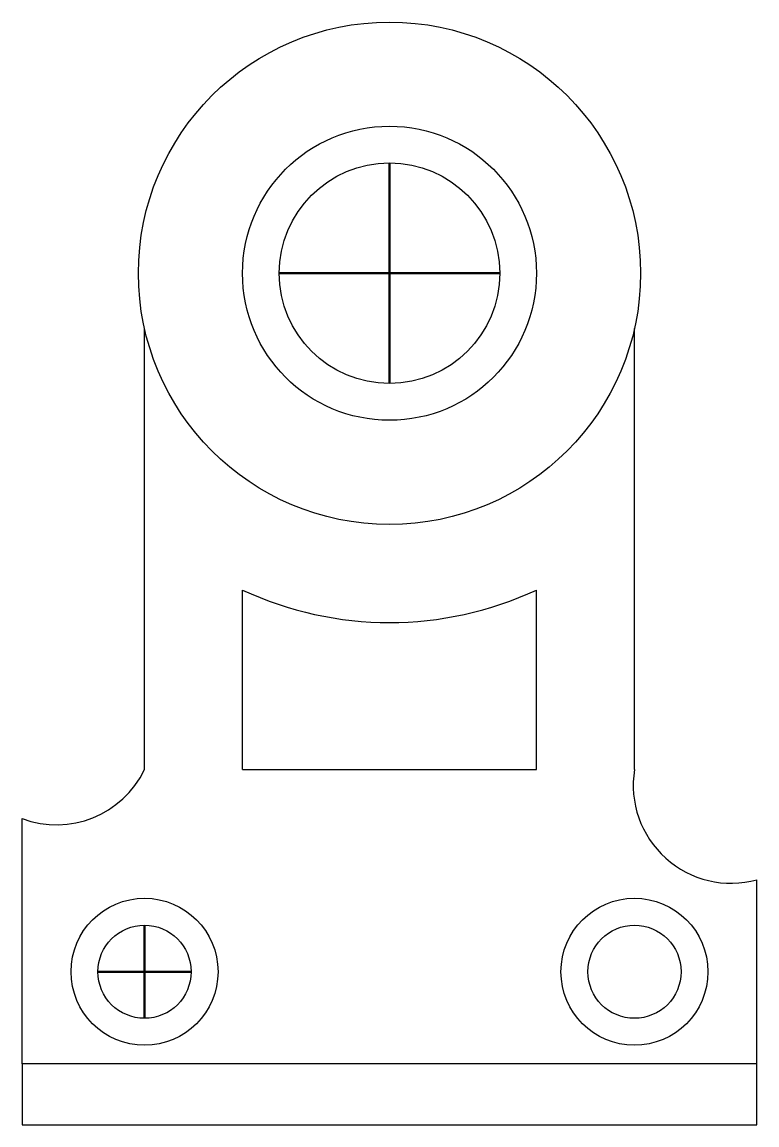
# Model space of a CAD drawing. Header units: inches. Extents: x 0 to 27, y 0 to 25.4.
# Drawn here: x 15.04 to 27.04, y 7.42 to 25.42 of the extents above.
import ezdxf

# ---------------------------------------------------------------- set-up
doc = ezdxf.new("R2010")
doc.units = ezdxf.units.IN
doc.header["$MEASUREMENT"] = 0
doc.layers.add('measurements', color=4, linetype='Continuous', lineweight=50)

msp = doc.modelspace()

# ---------------------------------------------------------------- linework, layer by layer
for p, q in [((17.036, 13.223), (17.036, 20.423)), ((25.036, 13.223), (25.036, 20.423)), ((18.636, 13.223), (18.636, 16.153)), ((23.436, 13.223), (23.436, 16.153)), ((18.636, 13.223), (23.436, 13.223)), ((15.036, 8.423), (15.036, 12.423)), ((27.036, 8.423), (27.036, 11.423)), ((27.036, 8.423), (15.036, 8.423)), ((15.036, 8.423), (15.036, 7.423)), ((27.036, 7.423), (27.036, 8.423)), ((15.036, 7.423), (27.036, 7.423))]:
    msp.add_line(p, q)
for centre, radius in [((21.036, 21.323), 4.1), ((21.036, 21.323), 2.4), ((21.036, 21.323), 1.8), ((17.036, 9.923), 1.2), ((25.036, 9.923), 1.2), ((17.036, 9.923), 0.76), ((25.036, 9.923), 0.76)]:
    msp.add_circle(centre, radius)
for centre, radius, start, end in [((21.036, 21.323), 5.7, 245.0989, 294.9011), ((15.597, 13.922), 1.6, 249.4911, 334.1117), ((26.616, 12.967), 1.6, 170.7826, 285.2429)]:
    msp.add_arc(centre, radius, start, end)
at = {"layer": 'measurements'}
for p, q in [((21.036, 23.123), (21.036, 19.523)), ((19.236, 21.323), (22.836, 21.323)), ((17.036, 10.683), (17.036, 9.163)), ((16.276, 9.923), (17.796, 9.923))]:
    msp.add_line(p, q, dxfattribs=at)

doc.saveas('drawing.dxf')
